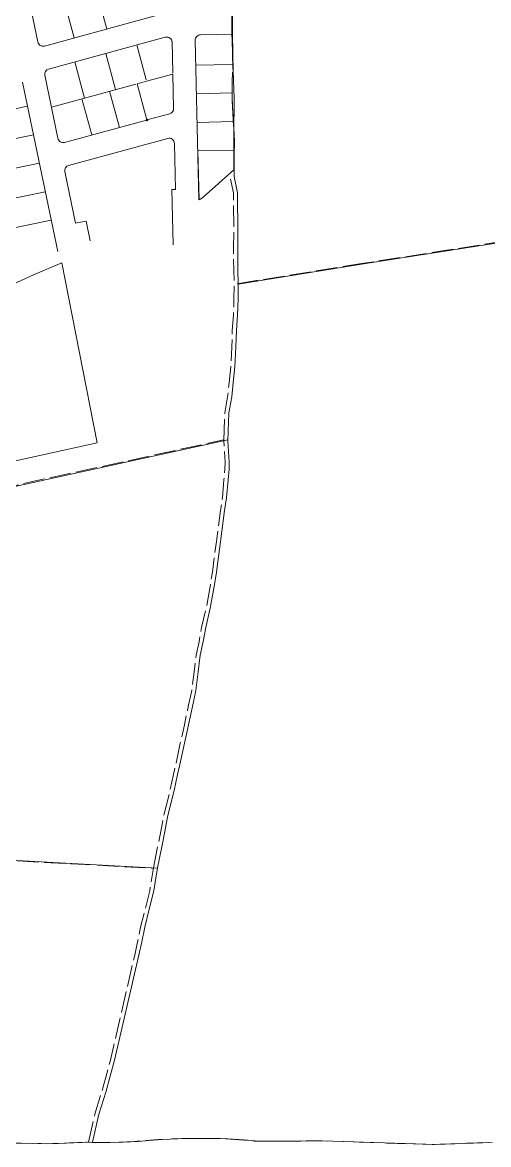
# Model space of a CAD drawing. Header units: millimetres. Extents: x 611548 to 616630, y 1316670 to 1320037.
# Drawn here: x 614327 to 614588, y 1317879 to 1318508 of the extents above; entities that cross this region are included whole.
import ezdxf

# ---------------------------------------------------------------- set-up
doc = ezdxf.new("R2010")
doc.units = ezdxf.units.MM
doc.header["$PDMODE"] = 35
doc.header["$PDSIZE"] = 0.5
doc.linetypes.add('ACAD_ISO02W100', pattern=[15, 12, -3])
for name, color, linetype in [('2', 7, 'Continuous'), ('CVL_CUADCON_TIT', 1, 'Continuous'), ('CVL_PUNTO', 250, 'Continuous'), ('FONDO_MANAGUA', 8, 'ACAD_ISO02W100')]:
    doc.layers.add(name, color=color, linetype=linetype)
doc.layers.add('Level 20', color=7, linetype='Continuous', lineweight=0)

msp = doc.modelspace()

# ---------------------------------------------------------------- linework, layer by layer
at = {"color": 1, "lineweight": 0}
for p, q in [((614444.43091, 1318531.76118), (614444.29313, 1318502.85058)), ((614444.4271, 1318530.9611), (614444.29695, 1318503.65065)), ((614374.33707, 1318503.84298), (614369.08354, 1318523.1429)), ((614350.74862, 1318518.15204), (614356.00215, 1318498.85213)), ((614444.29313, 1318502.85058), (614444.45354, 1318498.54784)), ((614444.32294, 1318502.05105), (614444.42373, 1318499.34737)), ((614341.6788, 1318481.47877), (614407.06571, 1318499.27742)), ((614411.25792, 1318479.20449), (614410.83584, 1318497.19417)), ((614425.93064, 1318408.12328), (614423.83155, 1318497.5894)), ((614444.35943, 1318501.07218), (614426.76067, 1318500.65927)), ((614444.45354, 1318498.54784), (614444.81612, 1318481.31381)), ((614444.47037, 1318497.74793), (614444.79929, 1318482.11372)), ((614379.23752, 1318469.936), (614373.72131, 1318490.2009)), ((614396.41039, 1318475.38808), (614391.09123, 1318494.92908)), ((614361.8676, 1318465.20781), (614356.35139, 1318485.47272)), ((614444.75803, 1318484.07502), (614424.15997, 1318483.59174)), ((614339.52962, 1318477.97167), (614346.88837, 1318442.66085)), ((614444.67875, 1318479.68323), (614444.52021, 1318473.85935)), ((614444.65698, 1318478.88344), (614444.54199, 1318474.65914)), ((614327.03574, 1318474.19595), (614346.81298, 1318379.2953)), ((614343.24595, 1318460.13891), (614390.63386, 1318473.03814)), ((614444.52021, 1318473.85935), (614444.59582, 1318463.9123)), ((614444.5263, 1318473.05928), (614444.58973, 1318464.71237)), ((614360.38712, 1318464.80482), (614365.90333, 1318444.53991)), ((614375.83229, 1318468.98838), (614381.34326, 1318448.74274)), ((614444.56426, 1318468.06435), (614424.5353, 1318467.59442)), ((614444.59582, 1318463.9123), (614444.69871, 1318460.22638)), ((614308.92431, 1318456.27512), (614329.86114, 1318460.63835)), ((614444.61814, 1318463.11253), (614444.67638, 1318461.02615)), ((614444.69871, 1318460.22638), (614444.8014, 1318457.79165)), ((614444.73242, 1318459.427), (614444.76769, 1318458.59102)), ((614444.8014, 1318457.79165), (614445.38955, 1318448.50064)), ((614350.61362, 1318440.37798), (614396.56927, 1318452.88734)), ((614445.16345, 1318452.07228), (614424.91064, 1318451.5971)), ((614444.85195, 1318456.99316), (614445.339, 1318449.29912)), ((614445.38955, 1318448.50064), (614445.73221, 1318441.03388)), ((614445.42623, 1318447.70139), (614445.69554, 1318441.83313)), ((614312.18602, 1318440.30287), (614333.18696, 1318444.67946)), ((614352.92134, 1318427.53168), (614408.39475, 1318442.63183)), ((614412.78755, 1318414.01006), (614412.18228, 1318439.80722)), ((614445.73221, 1318441.03388), (614445.3655, 1318424.98137)), ((614445.71394, 1318440.234), (614445.38378, 1318425.78124)), ((614445.61897, 1318436.07684), (614425.28598, 1318435.59978)), ((614315.60041, 1318424.36244), (614336.51279, 1318428.72057)), ((614350.77215, 1318424.02458), (614356.79975, 1318395.10129)), ((614412.78755, 1318414.01006), (614410.78788, 1318413.96314)), ((614411.51472, 1318382.9846), (614410.78788, 1318413.96314)), ((614319.03951, 1318408.42716), (614339.83861, 1318412.76168)), ((614322.4945, 1318392.49518), (614343.16443, 1318396.80278)), ((614362.67419, 1318396.32552), (614356.79975, 1318395.10129)), ((614362.67419, 1318396.32552), (614364.9999, 1318385.16563))]:
    msp.add_line(p, q, dxfattribs=at)
at = {"color": 1, "lineweight": 0, "flags": 128}
msp.add_lwpolyline([(614335.64583, 1318496.60794), (614328.6959, 1318529.95705, -0.396658277), (614330.84508, 1318533.46415), (614360.52955, 1318541.54441), (614405.44646, 1318557.94406, -0.513453913), (614409.47497, 1318555.19609), (614410.39411, 1318516.02128, -0.344897716), (614408.18264, 1318513.05592), (614339.37108, 1318494.32506, -0.431989509)], format="xyb", close=True, dxfattribs=at)
at = {"color": 1, "lineweight": 0}
msp.add_lwpolyline([(614425.28801, 1318435.59977), (614445.61897, 1318436.07684), (614445.36543, 1318424.98254), (614428.26472, 1318409.76984), (614426.7364, 1318408.55248), (614425.94066, 1318408.12583)], close=True, dxfattribs=at)
for centre, start, end in [((614407.85374, 1318496.38243), 1.3440553, 105.22726699), ((614426.83104, 1318497.65977), 91.34405523, 181.3440553), ((614342.46683, 1318478.58378), 105.22726699, 191.77191526), ((614349.82559, 1318443.27296), 191.77191526, 285.22726699), ((614409.18278, 1318439.73684), 1.3440553, 105.22726699), ((614353.70937, 1318424.6367), 105.22726699, 191.77191526)]:
    msp.add_arc(centre, 3.00032, start, end, dxfattribs=at)
at = {"layer": '2', "color": 1, "lineweight": 0}
for p, q in [((614674.28913, 1318396.78376), (614520.60113, 1318372.72776)), ((614520.60113, 1318372.72776), (614447.94313, 1318360.99476)), ((614227.42813, 1318226.94676), (614442.17113, 1318273.84676)), ((614206.72413, 1318044.49276), (614402.68413, 1318033.88776))]:
    msp.add_line(p, q, dxfattribs=at)
for points in [[(614445.55113, 1318421.37176), (614445.47813, 1318444.24576), (614445.65513, 1318465.21276), (614445.05513, 1318480.20976), (614444.72413, 1318500.92376), (614444.62213, 1318511.59876), (614444.51313, 1318519.09676), (614444.52713, 1318525.19576), (614444.41613, 1318532.05876)], [(614442.15313, 1318273.33976), (614442.69813, 1318288.96776), (614444.24313, 1318297.98576), (614445.15013, 1318305.98876), (614446.06013, 1318314.75376), (614446.59413, 1318325.80776), (614446.87013, 1318334.95676), (614447.52513, 1318343.72276), (614447.80013, 1318352.61776), (614447.94813, 1318361.25776), (614447.71113, 1318368.62876), (614447.60013, 1318375.23776), (614447.61413, 1318381.33676), (614447.76113, 1318389.59676), (614447.56113, 1318412.21676), (614445.55113, 1318421.37176)], [(614402.73413, 1318034.17676), (614405.04713, 1318045.85976), (614406.58913, 1318053.60676), (614408.51613, 1318063.38576), (614411.97813, 1318077.48076), (614413.90413, 1318086.37076), (614415.57213, 1318093.73576), (614417.75413, 1318104.02176), (614420.06413, 1318114.30776), (614422.24713, 1318124.46776), (614424.17213, 1318133.35676), (614425.33613, 1318142.37576), (614426.63213, 1318153.30076), (614428.30013, 1318160.79276), (614429.71613, 1318168.79376), (614432.28113, 1318179.46076), (614434.59813, 1318192.79676), (614435.75713, 1318199.78176), (614437.95613, 1318216.80376), (614440.28313, 1318234.33276), (614441.31513, 1318241.31876), (614442.22813, 1318251.48176), (614442.75013, 1318257.32576), (614442.88613, 1318261.26476), (614442.15313, 1318273.33976)], [(614366.29913, 1317880.47576), (614369.90313, 1317896.27276), (614373.74113, 1317908.58676), (614378.60813, 1317926.36276), (614392.20613, 1317985.15676), (614393.87413, 1317992.64976), (614395.54513, 1318000.90476), (614398.10813, 1318011.06276), (614400.67213, 1318021.34776), (614401.31813, 1318026.04776), (614402.73413, 1318034.17676)], [(614364.91413, 1317880.52976), (614355.77113, 1317880.17676), (614342.69213, 1317879.58176), (614337.48713, 1317879.72476), (614315.39613, 1317880.17276)], [(614590.15513, 1317880.35176), (614558.79113, 1317879.17676), (614494.93113, 1317881.27776), (614488.45513, 1317881.16976), (614475.88513, 1317881.08176), (614468.26713, 1317881.10476), (614459.12613, 1317881.13276), (614453.41313, 1317881.65776), (614448.20813, 1317881.92776), (614442.36913, 1317882.45476), (614437.03713, 1317882.59776), (614429.41913, 1317882.62076), (614418.62613, 1317882.65376), (614405.29313, 1317881.93176), (614397.92813, 1317881.44576), (614392.08613, 1317880.95576), (614383.45113, 1317880.60076), (614376.08613, 1317880.24176), (614372.02313, 1317880.25476), (614364.91413, 1317880.52976)]]:
    msp.add_lwpolyline(points, dxfattribs=at)
at = {"layer": 'CVL_CUADCON_TIT', "color": 1, "lineweight": 0}
msp.add_lwpolyline([(614409.51169, 1318456.41033), (614396.78319, 1318452.94557), (614391.26698, 1318473.21048), (614396.60744, 1318474.66418), (614411.26235, 1318478.65332), (614411.72316, 1318459.37569, -0.344897716)], format="xyb", close=True, dxfattribs=at)
msp.add_lwpolyline([(614409.51169, 1318456.41033), (614396.78319, 1318452.94557), (614391.26698, 1318473.21048), (614396.60744, 1318474.66418), (614411.26235, 1318478.65332), (614411.72316, 1318459.37569, -0.344897716)], format="xyb", close=True, dxfattribs=at)
at = {"layer": 'CVL_PUNTO', "color": 1, "lineweight": 0, "ltscale": 0.5}
msp.add_point((614396.78319, 1318452.94557), dxfattribs=at)
at = {"layer": 'FONDO_MANAGUA', "color": 1, "lineweight": 0}
for p, q in [((614671.99525, 1318396.77671), (614518.30725, 1318372.72071)), ((614518.30725, 1318372.72071), (614445.64925, 1318360.98771)), ((614225.13425, 1318226.93971), (614439.87725, 1318273.83971)), ((614204.43025, 1318044.48571), (614400.39025, 1318033.88071))]:
    msp.add_line(p, q, dxfattribs=at)
at = {"layer": 'FONDO_MANAGUA', "color": 1, "lineweight": 0, "flags": 128}
for points in [[(614439.85925, 1318273.33271), (614440.40425, 1318288.96071), (614441.94925, 1318297.97871), (614442.85625, 1318305.98171), (614443.76625, 1318314.74671), (614444.30025, 1318325.80071), (614444.57625, 1318334.94971), (614445.23125, 1318343.71571), (614445.50625, 1318352.61071), (614445.65425, 1318361.25071), (614445.41725, 1318368.62171), (614445.30625, 1318375.23071), (614445.32025, 1318381.32971), (614445.46725, 1318389.58971), (614445.26725, 1318412.20971), (614443.25725, 1318421.36471)], [(614400.44025, 1318034.16971), (614402.75325, 1318045.85271), (614404.29525, 1318053.59971), (614406.22225, 1318063.37871), (614409.68425, 1318077.47371), (614411.61025, 1318086.36371), (614413.27825, 1318093.72871), (614415.46025, 1318104.01471), (614417.77025, 1318114.30071), (614419.95325, 1318124.46071), (614421.87825, 1318133.34971), (614423.04225, 1318142.36871), (614424.33825, 1318153.29371), (614426.00625, 1318160.78571), (614427.42225, 1318168.78671), (614429.98725, 1318179.45371), (614432.30425, 1318192.78971), (614433.46325, 1318199.77471), (614435.66225, 1318216.79671), (614437.98925, 1318234.32571), (614439.02125, 1318241.31171), (614439.93425, 1318251.47471), (614440.45625, 1318257.31871), (614440.59225, 1318261.25771), (614439.85925, 1318273.33271)], [(614364.00525, 1317880.46871), (614367.60925, 1317896.26571), (614371.44725, 1317908.57971), (614376.31425, 1317926.35571), (614389.91225, 1317985.14971), (614391.58025, 1317992.64271), (614393.25125, 1318000.89771), (614395.81425, 1318011.05571), (614398.37825, 1318021.34071), (614399.02425, 1318026.04071), (614400.44025, 1318034.16971)], [(614362.62025, 1317880.52271), (614353.47725, 1317880.16971), (614340.39825, 1317879.57471), (614335.19325, 1317879.71771), (614313.10225, 1317880.16571), (614286.31125, 1317880.24771), (614279.58225, 1317880.26771), (614275.13825, 1317880.28171), (614266.12525, 1317880.94471), (614258.63425, 1317881.09471), (614252.28625, 1317881.11371), (614245.17725, 1317881.64371), (614237.56025, 1317881.92071), (614229.94325, 1317882.32571), (614224.10225, 1317882.34371), (614216.35825, 1317882.62171), (614212.04125, 1317882.88871), (614198.83825, 1317883.43671), (614188.17425, 1317883.85071), (614173.57525, 1317884.91171), (614167.22725, 1317885.18571), (614160.75325, 1317885.58671), (614153.00925, 1317886.24571), (614146.02525, 1317885.75871), (614114.87325, 1317920.41771)], [(614587.86125, 1317880.34471), (614556.49725, 1317879.16971), (614492.63725, 1317881.27071), (614486.16125, 1317881.16271), (614473.59125, 1317881.07471), (614465.97325, 1317881.09771), (614456.83225, 1317881.12571), (614451.11925, 1317881.65071), (614445.91425, 1317881.92071), (614440.07525, 1317882.44771), (614434.74325, 1317882.59071), (614427.12525, 1317882.61371), (614416.33225, 1317882.64671), (614402.99925, 1317881.92471), (614395.63425, 1317881.43871), (614389.79225, 1317880.94871), (614381.15725, 1317880.59371), (614373.79225, 1317880.23471), (614369.72925, 1317880.24771), (614362.62025, 1317880.52271)]]:
    msp.add_lwpolyline(points, dxfattribs=at)
at = {"layer": 'Level 20', "color": 1, "lineweight": 0, "flags": 128}
msp.add_lwpolyline([(614221.29066, 1318239.59463), (614221.23747, 1318244.60556), (614220.35219, 1318258.25647), (614221.49712, 1318267.50409), (614226.61867, 1318279.07676), (614228.40545, 1318284.95688), (614228.40545, 1318284.95688), (614233.64705, 1318293.88802), (614241.85092, 1318304.7657), (614249.10702, 1318314.96408), (614257.37863, 1318324.76093), (614265.44545, 1318331.48989), (614282.71632, 1318342.9348), (614289.72334, 1318348.80573), (614305.45379, 1318354.04771), (614319.75351, 1318360.11596), (614333.21431, 1318366.28373), (614349.12062, 1318372.92381), (614368.93851, 1318272.08262), (614221.30066, 1318239.59452)], dxfattribs=at)

doc.saveas('drawing.dxf')
